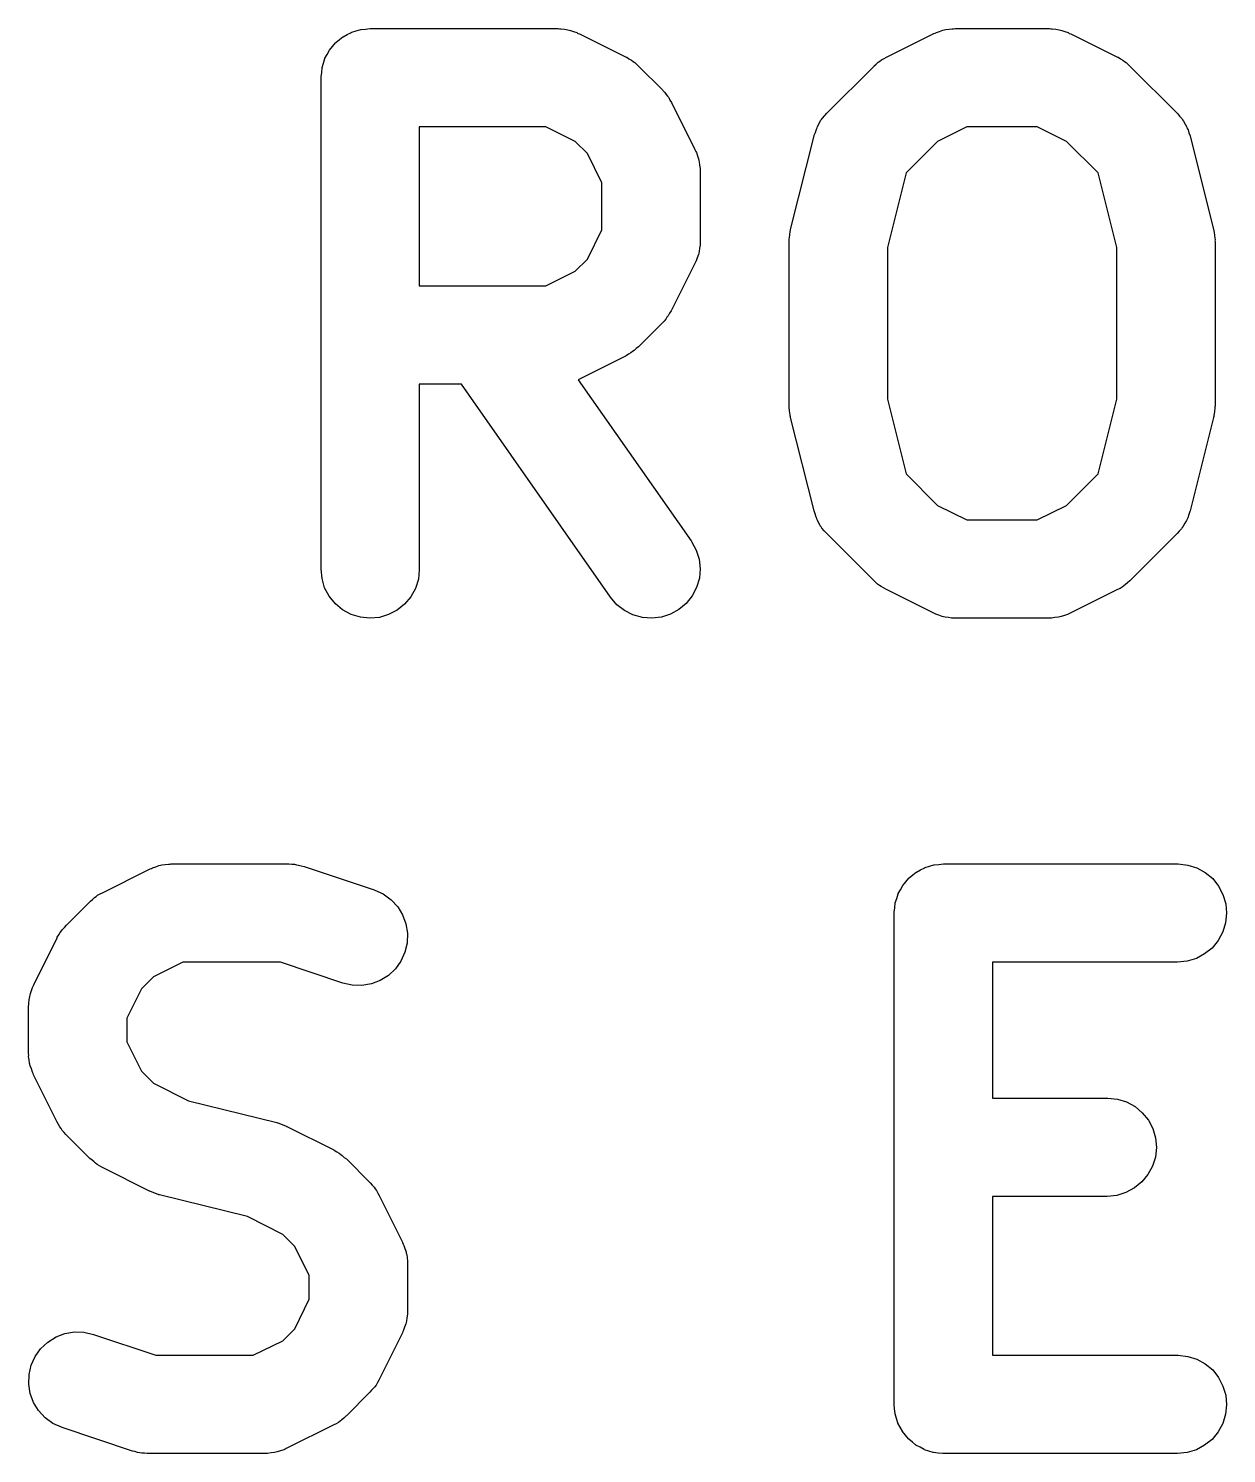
# Model space of a CAD drawing. Extents: x 74 to 212, y -170 to -83.
# Drawn here: x 166.83 to 170.487, y -169.809 to -165.459 of the extents above; entities that cross this region are included whole.
import ezdxf

# ---------------------------------------------------------------- set-up
doc = ezdxf.new("R2010")
doc.units = 0
doc.header["$MEASUREMENT"] = 0
doc.layers.add('BLACK', color=7, linetype='CONTINUOUS')

msp = doc.modelspace()

# ---------------------------------------------------------------- linework, layer by layer
at = {"layer": 'BLACK', "linetype": 'CONTINUOUS'}
for p, q in [((167.803, -165.477), (167.816, -165.471)), ((167.816, -165.471), (167.816, -165.47)), ((167.816, -165.47), (167.817, -165.47)), ((167.817, -165.47), (167.83, -165.466)), ((167.83, -165.466), (167.844, -165.462)), ((167.844, -165.462), (167.844, -165.462)), ((167.844, -165.462), (167.845, -165.462)), ((167.845, -165.462), (167.859, -165.461)), ((167.859, -165.461), (167.873, -165.459)), ((167.873, -165.459), (168.445, -165.459)), ((168.445, -165.459), (168.447, -165.459)), ((168.447, -165.459), (168.451, -165.46)), ((168.451, -165.46), (168.455, -165.46)), ((168.455, -165.46), (168.466, -165.461)), ((168.466, -165.461), (168.476, -165.463)), ((168.476, -165.463), (168.48, -165.464)), ((168.48, -165.464), (168.484, -165.465)), ((168.484, -165.465), (168.494, -165.468)), ((168.494, -165.468), (168.504, -165.471)), ((168.504, -165.471), (168.507, -165.474)), ((169.594, -165.474), (169.598, -165.473)), ((169.598, -165.473), (169.602, -165.471)), ((169.602, -165.471), (169.611, -165.468)), ((169.611, -165.468), (169.621, -165.464)), ((169.621, -165.464), (169.625, -165.463)), ((169.625, -165.463), (169.63, -165.462)), ((169.63, -165.462), (169.64, -165.461)), ((169.64, -165.461), (169.65, -165.46)), ((169.65, -165.46), (169.654, -165.46)), ((169.654, -165.46), (169.659, -165.459)), ((169.659, -165.459), (169.945, -165.459)), ((169.945, -165.459), (169.947, -165.459)), ((169.947, -165.459), (169.951, -165.46)), ((169.951, -165.46), (169.955, -165.46)), ((169.955, -165.46), (169.966, -165.461)), ((169.966, -165.461), (169.976, -165.463)), ((169.976, -165.463), (169.98, -165.464)), ((169.98, -165.464), (169.984, -165.465)), ((169.984, -165.465), (169.994, -165.468)), ((169.994, -165.468), (170.004, -165.471)), ((170.004, -165.471), (170.007, -165.474)), ((167.749, -165.525), (167.758, -165.514)), ((167.758, -165.514), (167.767, -165.503)), ((167.767, -165.503), (167.768, -165.502)), ((167.768, -165.502), (167.779, -165.493)), ((167.768, -165.502), (167.768, -165.502)), ((167.779, -165.493), (167.79, -165.484)), ((167.79, -165.484), (167.791, -165.484)), ((167.791, -165.484), (167.803, -165.477)), ((167.791, -165.484), (167.791, -165.484)), ((168.507, -165.474), (168.512, -165.475)), ((168.512, -165.475), (168.654, -165.547)), ((169.449, -165.547), (169.592, -165.475)), ((169.592, -165.475), (169.594, -165.474)), ((170.007, -165.474), (170.012, -165.475)), ((170.012, -165.475), (170.154, -165.547)), ((167.731, -165.565), (167.735, -165.551)), ((167.735, -165.55), (167.742, -165.538)), ((167.735, -165.551), (167.735, -165.55)), ((167.735, -165.551), (167.735, -165.551)), ((167.742, -165.538), (167.749, -165.525)), ((167.749, -165.525), (167.749, -165.525)), ((167.749, -165.525), (167.749, -165.525)), ((168.654, -165.547), (168.656, -165.547)), ((168.656, -165.547), (168.663, -165.552)), ((168.663, -165.552), (168.671, -165.556)), ((168.671, -165.556), (168.676, -165.56)), ((168.676, -165.56), (168.681, -165.563)), ((169.424, -165.562), (169.429, -165.559)), ((169.429, -165.559), (169.434, -165.555)), ((169.434, -165.555), (169.442, -165.551)), ((169.442, -165.551), (169.449, -165.547)), ((170.154, -165.547), (170.156, -165.547)), ((170.156, -165.547), (170.163, -165.552)), ((170.163, -165.552), (170.171, -165.556)), ((170.171, -165.556), (170.176, -165.56)), ((170.176, -165.56), (170.181, -165.563)), ((167.723, -165.607), (167.725, -165.593)), ((167.725, -165.593), (167.726, -165.579)), ((167.726, -165.578), (167.731, -165.565)), ((167.726, -165.579), (167.726, -165.578)), ((167.726, -165.579), (167.726, -165.579)), ((168.681, -165.563), (168.687, -165.569)), ((168.687, -165.569), (168.693, -165.575)), ((168.693, -165.575), (168.765, -165.646)), ((169.267, -165.717), (169.41, -165.575)), ((169.41, -165.575), (169.411, -165.573)), ((169.411, -165.573), (169.418, -165.568)), ((169.418, -165.568), (169.424, -165.562)), ((170.181, -165.563), (170.187, -165.569)), ((170.187, -165.569), (170.193, -165.575)), ((170.193, -165.575), (170.336, -165.717)), ((167.723, -165.608), (167.723, -165.607)), ((167.723, -165.609), (167.723, -165.608)), ((167.723, -165.608), (167.723, -165.608)), ((167.723, -165.608), (167.723, -165.608)), ((167.723, -167.109), (167.723, -165.609)), ((168.765, -165.646), (168.766, -165.648)), ((168.766, -165.648), (168.772, -165.654)), ((168.772, -165.654), (168.777, -165.66)), ((168.777, -165.66), (168.781, -165.666)), ((168.781, -165.666), (168.785, -165.67)), ((168.785, -165.67), (168.788, -165.678)), ((168.788, -165.678), (168.793, -165.685)), ((168.793, -165.685), (168.864, -165.828)), ((169.251, -165.737), (169.254, -165.733)), ((169.254, -165.733), (169.261, -165.725)), ((169.261, -165.725), (169.267, -165.717)), ((170.336, -165.717), (170.338, -165.719)), ((170.338, -165.719), (170.344, -165.727)), ((170.344, -165.727), (170.351, -165.734)), ((170.351, -165.734), (170.353, -165.738)), ((168.023, -165.759), (168.023, -166.245)), ((168.409, -165.759), (168.023, -165.759)), ((168.499, -165.804), (168.409, -165.759)), ((169.228, -165.785), (169.232, -165.776)), ((169.232, -165.776), (169.235, -165.766)), ((169.235, -165.766), (169.237, -165.762)), ((169.237, -165.762), (169.238, -165.758)), ((169.238, -165.758), (169.244, -165.749)), ((169.244, -165.749), (169.248, -165.74)), ((169.248, -165.74), (169.251, -165.737)), ((169.694, -165.759), (169.605, -165.804)), ((169.909, -165.759), (169.694, -165.759)), ((169.999, -165.804), (169.909, -165.759)), ((170.353, -165.738), (170.356, -165.742)), ((170.356, -165.742), (170.361, -165.751)), ((170.361, -165.751), (170.366, -165.76)), ((170.366, -165.76), (170.367, -165.764)), ((170.367, -165.764), (170.37, -165.768)), ((170.37, -165.768), (170.372, -165.778)), ((170.372, -165.778), (170.376, -165.787)), ((168.536, -165.841), (168.499, -165.804)), ((169.156, -166.073), (169.228, -165.787)), ((169.228, -165.787), (169.228, -165.785)), ((169.605, -165.804), (169.509, -165.9)), ((170.095, -165.9), (169.999, -165.804)), ((170.376, -165.787), (170.447, -166.073)), ((168.58, -165.93), (168.536, -165.841)), ((168.864, -165.828), (168.865, -165.83)), ((168.865, -165.83), (168.867, -165.834)), ((168.867, -165.834), (168.869, -165.838)), ((168.869, -165.838), (168.872, -165.848)), ((168.872, -165.848), (168.875, -165.857)), ((168.875, -165.857), (168.876, -165.862)), ((168.876, -165.862), (168.877, -165.866)), ((168.877, -165.866), (168.878, -165.876)), ((168.878, -165.876), (168.88, -165.886)), ((168.88, -165.886), (168.88, -165.891)), ((168.88, -165.891), (168.88, -165.895)), ((168.88, -165.895), (168.88, -166.109)), ((169.509, -165.9), (169.452, -166.128)), ((170.152, -166.128), (170.095, -165.9)), ((168.58, -166.074), (168.58, -165.93)), ((168.536, -166.163), (168.58, -166.074)), ((169.154, -166.09), (169.155, -166.078)), ((169.155, -166.078), (169.156, -166.076)), ((169.156, -166.076), (169.156, -166.073)), ((170.447, -166.073), (170.448, -166.075)), ((170.448, -166.075), (170.448, -166.078)), ((170.448, -166.078), (170.449, -166.08)), ((170.449, -166.08), (170.45, -166.092)), ((168.88, -166.12), (168.878, -166.13)), ((168.88, -166.109), (168.88, -166.111)), ((168.88, -166.111), (168.88, -166.116)), ((168.88, -166.116), (168.88, -166.12)), ((169.152, -166.102), (169.154, -166.09)), ((169.152, -166.105), (169.152, -166.102)), ((169.152, -166.107), (169.152, -166.105)), ((169.152, -166.109), (169.152, -166.107)), ((169.152, -166.609), (169.152, -166.109)), ((170.45, -166.092), (170.452, -166.104)), ((170.452, -166.104), (170.451, -166.107)), ((170.451, -166.107), (170.452, -166.109)), ((170.452, -166.109), (170.452, -166.609)), ((168.499, -166.2), (168.536, -166.163)), ((168.868, -166.168), (168.866, -166.172)), ((168.871, -166.159), (168.868, -166.168)), ((168.875, -166.149), (168.871, -166.159)), ((168.876, -166.145), (168.875, -166.149)), ((168.877, -166.14), (168.876, -166.145)), ((168.878, -166.13), (168.877, -166.14)), ((169.452, -166.128), (169.452, -166.591)), ((170.152, -166.591), (170.152, -166.128)), ((168.409, -166.245), (168.499, -166.2)), ((168.864, -166.176), (168.793, -166.319)), ((168.866, -166.172), (168.864, -166.176)), ((168.023, -166.245), (168.409, -166.245)), ((168.779, -166.34), (168.776, -166.346)), ((168.783, -166.336), (168.779, -166.34)), ((168.787, -166.328), (168.783, -166.336)), ((168.792, -166.321), (168.787, -166.328)), ((168.793, -166.319), (168.792, -166.321)), ((168.765, -166.358), (168.693, -166.43)), ((168.77, -166.352), (168.765, -166.358)), ((168.776, -166.346), (168.77, -166.352)), ((168.693, -166.43), (168.692, -166.431)), ((168.654, -166.458), (168.512, -166.529)), ((168.662, -166.453), (168.654, -166.458)), ((168.669, -166.449), (168.662, -166.453)), ((168.674, -166.445), (168.669, -166.449)), ((168.679, -166.442), (168.674, -166.445)), ((168.685, -166.436), (168.679, -166.442)), ((168.692, -166.431), (168.685, -166.436)), ((168.152, -166.545), (168.023, -166.545)), ((168.023, -166.545), (168.023, -167.109)), ((168.607, -167.195), (168.152, -166.545)), ((168.51, -166.53), (168.508, -166.531)), ((168.508, -166.531), (168.853, -167.023)), ((168.512, -166.529), (168.51, -166.53)), ((169.452, -166.591), (169.509, -166.818)), ((170.095, -166.818), (170.152, -166.591)), ((169.152, -166.612), (169.152, -166.609)), ((169.152, -166.615), (169.152, -166.612)), ((169.153, -166.626), (169.152, -166.615)), ((169.155, -166.638), (169.153, -166.626)), ((169.155, -166.641), (169.155, -166.638)), ((169.156, -166.644), (169.155, -166.641)), ((169.156, -166.646), (169.156, -166.644)), ((169.228, -166.931), (169.156, -166.646)), ((170.447, -166.646), (170.376, -166.931)), ((170.448, -166.643), (170.447, -166.646)), ((170.45, -166.629), (170.448, -166.64)), ((170.448, -166.64), (170.448, -166.643)), ((170.451, -166.617), (170.45, -166.629)), ((170.452, -166.611), (170.451, -166.614)), ((170.451, -166.614), (170.451, -166.617)), ((170.452, -166.609), (170.452, -166.611)), ((169.509, -166.818), (169.605, -166.915)), ((169.999, -166.915), (170.095, -166.818)), ((169.231, -166.941), (169.228, -166.931)), ((169.234, -166.951), (169.231, -166.941)), ((169.236, -166.955), (169.234, -166.951)), ((169.605, -166.915), (169.694, -166.959)), ((169.909, -166.959), (169.999, -166.915)), ((170.372, -166.943), (170.369, -166.953)), ((170.375, -166.933), (170.372, -166.943)), ((170.376, -166.931), (170.375, -166.933)), ((169.237, -166.959), (169.236, -166.955)), ((169.243, -166.968), (169.237, -166.959)), ((169.247, -166.977), (169.243, -166.968)), ((169.25, -166.98), (169.247, -166.977)), ((169.252, -166.984), (169.25, -166.98)), ((169.259, -166.992), (169.252, -166.984)), ((169.266, -167), (169.259, -166.992)), ((169.694, -166.959), (169.909, -166.959)), ((170.343, -166.993), (170.336, -167.001)), ((170.35, -166.986), (170.343, -166.993)), ((170.352, -166.982), (170.35, -166.986)), ((170.355, -166.978), (170.352, -166.982)), ((170.36, -166.969), (170.355, -166.978)), ((170.365, -166.961), (170.36, -166.969)), ((170.367, -166.957), (170.365, -166.961)), ((170.369, -166.953), (170.367, -166.957)), ((168.853, -167.023), (168.854, -167.025)), ((168.854, -167.025), (168.868, -167.051)), ((169.267, -167.001), (169.266, -167)), ((169.41, -167.144), (169.267, -167.001)), ((170.336, -167.001), (170.193, -167.144)), ((168.868, -167.051), (168.877, -167.079)), ((168.877, -167.079), (168.88, -167.108)), ((167.726, -167.138), (167.723, -167.109)), ((168.023, -167.111), (168.02, -167.14)), ((168.023, -167.109), (168.023, -167.111)), ((168.88, -167.108), (168.878, -167.137)), ((167.734, -167.166), (167.726, -167.138)), ((167.748, -167.192), (167.734, -167.166)), ((168.011, -167.168), (167.997, -167.194)), ((168.02, -167.14), (168.011, -167.168)), ((168.869, -167.165), (168.856, -167.191)), ((168.878, -167.137), (168.869, -167.165)), ((169.416, -167.149), (169.41, -167.144)), ((169.422, -167.155), (169.416, -167.149)), ((169.428, -167.159), (169.422, -167.155)), ((169.433, -167.162), (169.428, -167.159)), ((169.44, -167.166), (169.433, -167.162)), ((169.447, -167.171), (169.44, -167.166)), ((170.162, -167.168), (170.154, -167.172)), ((170.169, -167.164), (170.162, -167.168)), ((170.174, -167.16), (170.169, -167.164)), ((170.179, -167.156), (170.174, -167.16)), ((170.185, -167.151), (170.179, -167.156)), ((170.192, -167.145), (170.185, -167.151)), ((170.193, -167.144), (170.192, -167.145)), ((167.767, -167.215), (167.748, -167.192)), ((167.997, -167.194), (167.978, -167.216)), ((168.626, -167.218), (168.607, -167.195)), ((168.856, -167.191), (168.838, -167.214)), ((169.449, -167.172), (169.447, -167.171)), ((169.592, -167.243), (169.449, -167.172)), ((170.154, -167.172), (170.012, -167.243)), ((167.789, -167.234), (167.767, -167.215)), ((167.815, -167.248), (167.789, -167.234)), ((167.843, -167.256), (167.815, -167.248)), ((167.872, -167.259), (167.843, -167.256)), ((167.901, -167.257), (167.872, -167.259)), ((167.929, -167.248), (167.901, -167.257)), ((167.955, -167.235), (167.929, -167.248)), ((167.978, -167.216), (167.955, -167.235)), ((168.649, -167.236), (168.626, -167.218)), ((168.675, -167.249), (168.649, -167.236)), ((168.704, -167.257), (168.675, -167.249)), ((168.733, -167.259), (168.704, -167.257)), ((168.762, -167.256), (168.733, -167.259)), ((168.79, -167.247), (168.762, -167.256)), ((168.815, -167.233), (168.79, -167.247)), ((168.838, -167.214), (168.815, -167.233)), ((169.596, -167.245), (169.592, -167.243)), ((169.6, -167.247), (169.596, -167.245)), ((169.609, -167.25), (169.6, -167.247)), ((169.619, -167.254), (169.609, -167.25)), ((169.623, -167.255), (169.619, -167.254)), ((169.628, -167.256), (169.623, -167.255)), ((169.638, -167.257), (169.628, -167.256)), ((169.648, -167.259), (169.638, -167.257)), ((169.963, -167.257), (169.953, -167.259)), ((169.974, -167.256), (169.963, -167.257)), ((169.978, -167.255), (169.974, -167.256)), ((169.982, -167.254), (169.978, -167.255)), ((169.992, -167.251), (169.982, -167.254)), ((170.002, -167.248), (169.992, -167.251)), ((170.006, -167.246), (170.002, -167.248)), ((170.01, -167.244), (170.006, -167.246)), ((170.012, -167.243), (170.01, -167.244)), ((169.652, -167.259), (169.648, -167.259)), ((169.657, -167.259), (169.652, -167.259)), ((169.659, -167.259), (169.657, -167.259)), ((169.945, -167.259), (169.659, -167.259)), ((169.949, -167.259), (169.945, -167.259)), ((169.953, -167.259), (169.949, -167.259)), ((167.056, -168.097), (167.199, -168.025)), ((167.199, -168.025), (167.201, -168.024)), ((167.201, -168.024), (167.205, -168.023)), ((167.205, -168.023), (167.209, -168.021)), ((167.209, -168.021), (167.219, -168.018)), ((167.219, -168.018), (167.228, -168.014)), ((167.228, -168.014), (167.233, -168.013)), ((167.233, -168.013), (167.237, -168.012)), ((167.237, -168.012), (167.247, -168.011)), ((167.247, -168.011), (167.257, -168.01)), ((167.257, -168.01), (167.262, -168.01)), ((167.262, -168.01), (167.266, -168.009)), ((167.266, -168.009), (167.623, -168.009)), ((167.623, -168.009), (167.625, -168.009)), ((167.625, -168.009), (167.634, -168.01)), ((167.634, -168.01), (167.642, -168.01)), ((167.642, -168.01), (167.648, -168.012)), ((167.648, -168.012), (167.654, -168.013)), ((167.654, -168.013), (167.662, -168.015)), ((167.662, -168.015), (167.671, -168.017)), ((167.671, -168.017), (167.885, -168.088)), ((169.529, -168.043), (169.54, -168.034)), ((169.54, -168.034), (169.541, -168.034)), ((169.541, -168.034), (169.553, -168.027)), ((169.541, -168.034), (169.541, -168.034)), ((169.553, -168.027), (169.566, -168.021)), ((169.566, -168.021), (169.566, -168.02)), ((169.566, -168.02), (169.567, -168.02)), ((169.567, -168.02), (169.58, -168.016)), ((169.58, -168.016), (169.594, -168.012)), ((169.594, -168.012), (169.594, -168.012)), ((169.594, -168.012), (169.595, -168.012)), ((169.595, -168.012), (169.609, -168.011)), ((169.609, -168.011), (169.623, -168.009)), ((169.623, -168.009), (170.337, -168.009)), ((170.337, -168.009), (170.339, -168.009)), ((170.339, -168.009), (170.369, -168.013)), ((170.369, -168.013), (170.396, -168.021)), ((170.396, -168.021), (170.422, -168.035)), ((170.422, -168.035), (170.445, -168.054)), ((169.492, -168.088), (169.499, -168.075)), ((169.499, -168.075), (169.508, -168.064)), ((169.499, -168.075), (169.499, -168.075)), ((169.499, -168.075), (169.499, -168.075)), ((169.508, -168.064), (169.517, -168.053)), ((169.517, -168.053), (169.518, -168.052)), ((169.518, -168.052), (169.529, -168.043)), ((169.518, -168.052), (169.518, -168.052)), ((170.445, -168.054), (170.463, -168.077)), ((170.463, -168.077), (170.476, -168.103)), ((166.946, -168.196), (167.017, -168.125)), ((167.017, -168.125), (167.019, -168.123)), ((167.019, -168.123), (167.025, -168.118)), ((167.025, -168.118), (167.031, -168.112)), ((167.031, -168.112), (167.037, -168.109)), ((167.037, -168.109), (167.041, -168.105)), ((167.041, -168.105), (167.049, -168.101)), ((167.049, -168.101), (167.056, -168.097)), ((167.885, -168.088), (167.887, -168.089)), ((167.887, -168.089), (167.913, -168.101)), ((167.913, -168.101), (167.937, -168.119)), ((167.937, -168.119), (167.957, -168.14)), ((169.476, -168.128), (169.481, -168.115)), ((169.481, -168.115), (169.485, -168.101)), ((169.485, -168.1), (169.492, -168.088)), ((169.485, -168.101), (169.485, -168.1)), ((169.485, -168.101), (169.485, -168.101)), ((170.476, -168.103), (170.485, -168.131)), ((167.957, -168.14), (167.972, -168.165)), ((167.972, -168.165), (167.982, -168.192)), ((169.473, -168.157), (169.475, -168.143)), ((169.473, -168.158), (169.473, -168.157)), ((169.473, -168.159), (169.473, -168.158)), ((169.473, -168.158), (169.473, -168.158)), ((169.473, -168.158), (169.473, -168.158)), ((169.473, -169.659), (169.473, -168.159)), ((169.475, -168.143), (169.476, -168.129)), ((169.476, -168.129), (169.476, -168.128)), ((169.476, -168.129), (169.476, -168.129)), ((170.487, -168.16), (170.484, -168.189)), ((170.485, -168.131), (170.487, -168.16)), ((166.927, -168.219), (166.931, -168.214)), ((166.931, -168.214), (166.934, -168.209)), ((166.934, -168.209), (166.94, -168.203)), ((166.94, -168.203), (166.946, -168.196)), ((167.982, -168.192), (167.987, -168.221)), ((170.484, -168.189), (170.476, -168.217)), ((166.846, -168.378), (166.917, -168.235)), ((166.917, -168.235), (166.918, -168.233)), ((166.918, -168.233), (166.923, -168.226)), ((166.923, -168.226), (166.927, -168.219)), ((167.986, -168.251), (167.979, -168.279)), ((167.987, -168.221), (167.986, -168.251)), ((170.462, -168.243), (170.443, -168.266)), ((170.476, -168.217), (170.462, -168.243)), ((167.979, -168.279), (167.967, -168.306)), ((170.395, -168.298), (170.367, -168.306)), ((170.42, -168.284), (170.395, -168.298)), ((170.443, -168.266), (170.42, -168.284)), ((167.301, -168.309), (167.212, -168.354)), ((167.599, -168.309), (167.301, -168.309)), ((167.79, -168.373), (167.599, -168.309)), ((167.95, -168.33), (167.929, -168.35)), ((167.967, -168.306), (167.95, -168.33)), ((170.337, -168.309), (169.773, -168.309)), ((169.773, -168.309), (169.773, -168.724)), ((170.367, -168.306), (170.337, -168.309)), ((166.839, -168.396), (166.842, -168.386)), ((166.842, -168.386), (166.844, -168.382)), ((166.844, -168.382), (166.846, -168.378)), ((167.212, -168.354), (167.175, -168.391)), ((167.818, -168.379), (167.79, -168.373)), ((167.848, -168.38), (167.818, -168.379)), ((167.877, -168.375), (167.848, -168.38)), ((167.904, -168.365), (167.877, -168.375)), ((167.929, -168.35), (167.904, -168.365)), ((166.831, -168.434), (166.832, -168.424)), ((166.832, -168.424), (166.834, -168.414)), ((166.834, -168.414), (166.835, -168.41)), ((166.835, -168.41), (166.836, -168.405)), ((166.836, -168.405), (166.839, -168.396)), ((167.175, -168.391), (167.13, -168.48)), ((166.83, -168.443), (166.831, -168.438)), ((166.83, -168.445), (166.83, -168.443)), ((166.83, -168.588), (166.83, -168.445)), ((166.831, -168.438), (166.831, -168.434)), ((167.13, -168.48), (167.13, -168.552)), ((167.13, -168.552), (167.175, -168.642)), ((166.831, -168.592), (166.83, -168.588)), ((166.83, -168.597), (166.831, -168.592)), ((166.832, -168.607), (166.83, -168.597)), ((166.833, -168.617), (166.832, -168.607)), ((166.834, -168.621), (166.833, -168.617)), ((166.835, -168.626), (166.834, -168.621)), ((166.839, -168.635), (166.835, -168.626)), ((166.842, -168.645), (166.839, -168.635)), ((166.844, -168.649), (166.842, -168.645)), ((166.845, -168.653), (166.844, -168.649)), ((167.175, -168.642), (167.212, -168.679)), ((166.846, -168.655), (166.845, -168.653)), ((166.917, -168.798), (166.846, -168.655)), ((167.212, -168.679), (167.318, -168.732)), ((167.318, -168.732), (167.588, -168.799)), ((169.773, -168.724), (170.123, -168.724)), ((170.123, -168.724), (170.125, -168.724)), ((170.125, -168.724), (170.154, -168.727)), ((170.154, -168.727), (170.182, -168.736)), ((170.182, -168.736), (170.208, -168.75)), ((170.208, -168.75), (170.23, -168.769)), ((170.23, -168.769), (170.249, -168.791)), ((166.922, -168.805), (166.917, -168.798)), ((166.926, -168.812), (166.922, -168.805)), ((166.93, -168.817), (166.926, -168.812)), ((166.933, -168.823), (166.93, -168.817)), ((166.939, -168.829), (166.933, -168.823)), ((167.588, -168.799), (167.59, -168.8)), ((167.59, -168.8), (167.591, -168.8)), ((167.591, -168.8), (167.591, -168.8)), ((167.591, -168.8), (167.604, -168.805)), ((167.604, -168.805), (167.617, -168.81)), ((167.617, -168.81), (167.618, -168.811)), ((167.618, -168.811), (167.619, -168.811)), ((167.619, -168.811), (167.762, -168.882)), ((170.249, -168.791), (170.262, -168.817)), ((170.262, -168.817), (170.27, -168.845)), ((166.944, -168.835), (166.939, -168.829)), ((166.946, -168.837), (166.944, -168.835)), ((167.017, -168.908), (166.946, -168.837)), ((170.27, -168.845), (170.273, -168.875)), ((167.024, -168.914), (167.017, -168.908)), ((167.762, -168.882), (167.763, -168.883)), ((167.763, -168.883), (167.771, -168.888)), ((167.771, -168.888), (167.778, -168.892)), ((167.778, -168.892), (167.783, -168.896)), ((167.783, -168.896), (167.788, -168.899)), ((167.788, -168.899), (167.794, -168.905)), ((167.794, -168.905), (167.801, -168.91)), ((167.801, -168.91), (167.872, -168.982)), ((170.27, -168.904), (170.261, -168.932)), ((170.273, -168.875), (170.27, -168.904)), ((167.03, -168.919), (167.024, -168.914)), ((167.035, -168.923), (167.03, -168.919)), ((167.04, -168.927), (167.035, -168.923)), ((167.047, -168.931), (167.04, -168.927)), ((167.054, -168.935), (167.047, -168.931)), ((167.056, -168.936), (167.054, -168.935)), ((167.199, -169.008), (167.056, -168.936)), ((170.261, -168.932), (170.247, -168.957)), ((167.872, -168.982), (167.873, -168.983)), ((167.873, -168.983), (167.879, -168.99)), ((167.879, -168.99), (167.885, -168.996)), ((167.885, -168.996), (167.888, -169.001)), ((170.229, -168.98), (170.206, -168.998)), ((170.247, -168.957), (170.229, -168.98)), ((167.2, -169.008), (167.199, -169.008)), ((167.213, -169.013), (167.2, -169.008)), ((167.2, -169.008), (167.2, -169.008)), ((167.226, -169.018), (167.213, -169.013)), ((167.227, -169.018), (167.226, -169.018)), ((167.228, -169.019), (167.227, -169.018)), ((167.23, -169.019), (167.228, -169.019)), ((167.499, -169.086), (167.23, -169.019)), ((167.888, -169.001), (167.892, -169.006)), ((167.892, -169.006), (167.896, -169.014)), ((167.896, -169.014), (167.9, -169.021)), ((167.9, -169.021), (167.972, -169.164)), ((170.123, -169.024), (169.773, -169.024)), ((169.773, -169.024), (169.773, -169.509)), ((170.152, -169.021), (170.123, -169.024)), ((170.18, -169.012), (170.152, -169.021)), ((170.206, -168.998), (170.18, -169.012)), ((167.606, -169.14), (167.499, -169.086)), ((167.643, -169.177), (167.606, -169.14)), ((167.972, -169.164), (167.972, -169.165)), ((167.972, -169.165), (167.974, -169.17)), ((167.974, -169.17), (167.976, -169.174)), ((167.687, -169.266), (167.643, -169.177)), ((167.976, -169.174), (167.979, -169.183)), ((167.979, -169.183), (167.983, -169.193)), ((167.983, -169.193), (167.983, -169.197)), ((167.983, -169.197), (167.985, -169.202)), ((167.985, -169.202), (167.986, -169.212)), ((167.986, -169.212), (167.987, -169.222)), ((167.987, -169.222), (167.987, -169.226)), ((167.987, -169.226), (167.987, -169.231)), ((167.987, -169.231), (167.987, -169.374)), ((167.687, -169.338), (167.687, -169.266)), ((167.643, -169.428), (167.687, -169.338)), ((167.987, -169.384), (167.985, -169.395)), ((167.987, -169.374), (167.987, -169.376)), ((167.987, -169.376), (167.987, -169.38)), ((167.987, -169.38), (167.987, -169.384)), ((167.606, -169.465), (167.643, -169.428)), ((167.978, -169.423), (167.975, -169.433)), ((167.982, -169.413), (167.978, -169.423)), ((167.983, -169.409), (167.982, -169.413)), ((167.984, -169.405), (167.983, -169.409)), ((167.985, -169.395), (167.984, -169.405)), ((166.867, -169.489), (166.889, -169.469)), ((166.889, -169.469), (166.914, -169.453)), ((166.914, -169.453), (166.941, -169.443)), ((166.941, -169.443), (166.97, -169.438)), ((166.97, -169.438), (166.999, -169.439)), ((166.999, -169.439), (167.028, -169.446)), ((167.028, -169.446), (167.219, -169.509)), ((167.516, -169.509), (167.606, -169.465)), ((167.972, -169.441), (167.9, -169.583)), ((167.973, -169.437), (167.972, -169.441)), ((167.975, -169.433), (167.973, -169.437)), ((166.838, -169.539), (166.85, -169.513)), ((166.85, -169.513), (166.867, -169.489)), ((167.219, -169.509), (167.516, -169.509)), ((169.773, -169.509), (170.337, -169.509)), ((170.337, -169.509), (170.339, -169.509)), ((170.339, -169.509), (170.369, -169.513)), ((170.369, -169.513), (170.396, -169.521)), ((166.832, -169.568), (166.838, -169.539)), ((170.396, -169.521), (170.422, -169.535)), ((170.422, -169.535), (170.445, -169.554)), ((170.445, -169.554), (170.463, -169.577)), ((166.831, -169.597), (166.832, -169.568)), ((166.835, -169.626), (166.831, -169.597)), ((167.887, -169.605), (167.883, -169.61)), ((167.891, -169.6), (167.887, -169.605)), ((167.895, -169.592), (167.891, -169.6)), ((167.899, -169.585), (167.895, -169.592)), ((167.9, -169.583), (167.899, -169.585)), ((170.463, -169.577), (170.476, -169.603)), ((170.476, -169.603), (170.485, -169.631)), ((166.845, -169.653), (166.835, -169.626)), ((167.872, -169.622), (167.801, -169.694)), ((167.877, -169.616), (167.872, -169.622)), ((167.883, -169.61), (167.877, -169.616)), ((170.485, -169.631), (170.487, -169.66)), ((166.861, -169.678), (166.845, -169.653)), ((166.881, -169.7), (166.861, -169.678)), ((169.474, -169.673), (169.473, -169.659)), ((169.476, -169.687), (169.474, -169.673)), ((169.476, -169.688), (169.476, -169.687)), ((169.48, -169.702), (169.476, -169.688)), ((169.476, -169.688), (169.476, -169.688)), ((170.484, -169.689), (170.476, -169.717)), ((170.487, -169.66), (170.484, -169.689)), ((166.904, -169.717), (166.881, -169.7)), ((166.931, -169.729), (166.904, -169.717)), ((166.933, -169.73), (166.931, -169.729)), ((167.147, -169.802), (166.933, -169.73)), ((167.762, -169.722), (167.619, -169.793)), ((167.769, -169.718), (167.762, -169.722)), ((167.776, -169.714), (167.769, -169.718)), ((167.781, -169.71), (167.776, -169.714)), ((167.786, -169.706), (167.781, -169.71)), ((167.793, -169.701), (167.786, -169.706)), ((167.799, -169.695), (167.793, -169.701)), ((167.801, -169.694), (167.799, -169.695)), ((169.484, -169.715), (169.48, -169.702)), ((169.484, -169.716), (169.484, -169.715)), ((169.491, -169.729), (169.484, -169.716)), ((169.484, -169.716), (169.484, -169.716)), ((169.498, -169.741), (169.491, -169.729)), ((170.476, -169.717), (170.462, -169.743)), ((169.498, -169.742), (169.498, -169.741)), ((169.507, -169.753), (169.498, -169.742)), ((169.498, -169.742), (169.498, -169.742)), ((169.516, -169.764), (169.507, -169.753)), ((169.516, -169.765), (169.516, -169.764)), ((169.517, -169.765), (169.516, -169.765)), ((169.528, -169.774), (169.517, -169.765)), ((169.538, -169.783), (169.528, -169.774)), ((170.443, -169.766), (170.42, -169.784)), ((170.462, -169.743), (170.443, -169.766)), ((167.155, -169.803), (167.147, -169.802)), ((167.163, -169.806), (167.155, -169.803)), ((167.17, -169.807), (167.163, -169.806)), ((167.176, -169.808), (167.17, -169.807)), ((167.184, -169.808), (167.176, -169.808)), ((167.192, -169.809), (167.184, -169.808)), ((167.195, -169.809), (167.192, -169.809)), ((167.552, -169.809), (167.195, -169.809)), ((167.556, -169.809), (167.552, -169.809)), ((167.56, -169.809), (167.556, -169.809)), ((167.571, -169.807), (167.56, -169.809)), ((167.581, -169.806), (167.571, -169.807)), ((167.585, -169.805), (167.581, -169.806)), ((167.589, -169.804), (167.585, -169.805)), ((167.599, -169.801), (167.589, -169.804)), ((167.609, -169.798), (167.599, -169.801)), ((167.613, -169.796), (167.609, -169.798)), ((167.617, -169.794), (167.613, -169.796)), ((167.619, -169.793), (167.617, -169.794)), ((169.539, -169.783), (169.538, -169.783)), ((169.539, -169.784), (169.539, -169.783)), ((169.552, -169.79), (169.539, -169.784)), ((169.564, -169.797), (169.552, -169.79)), ((169.565, -169.798), (169.564, -169.797)), ((169.564, -169.797), (169.564, -169.797)), ((169.578, -169.802), (169.565, -169.798)), ((169.592, -169.806), (169.578, -169.802)), ((169.593, -169.806), (169.592, -169.806)), ((169.592, -169.806), (169.592, -169.806)), ((169.607, -169.808), (169.593, -169.806)), ((169.621, -169.809), (169.607, -169.808)), ((169.622, -169.809), (169.621, -169.809)), ((169.623, -169.809), (169.622, -169.809)), ((169.622, -169.809), (169.622, -169.809)), ((169.622, -169.809), (169.622, -169.809)), ((170.337, -169.809), (169.623, -169.809)), ((170.367, -169.806), (170.337, -169.809)), ((170.395, -169.798), (170.367, -169.806)), ((170.42, -169.784), (170.395, -169.798))]:
    msp.add_line(p, q, dxfattribs=at)

doc.saveas('drawing.dxf')
